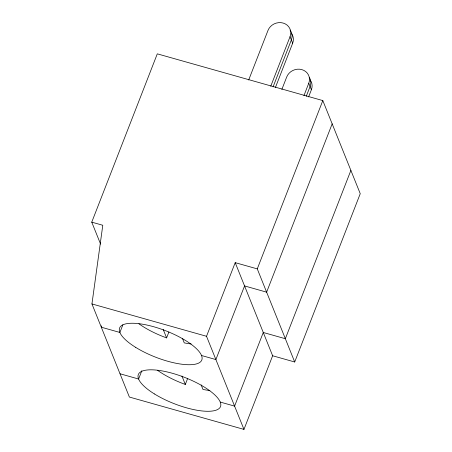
<?xml version="1.0" encoding="UTF-8"?>
<svg xmlns="http://www.w3.org/2000/svg" width="452" height="452" viewBox="0 0 452 452"><rect width="100%" height="100%" fill="white"/><g stroke="black" fill="none" stroke-linecap="round" stroke-linejoin="round"><path stroke-width="0.68" d="M272.635 355.764L243.961 429.4L129.379 397.048L91.948 303.936L102.79 225.265L91.756 222.152L157.296 53.844L322.813 100.576L360.244 193.688L294.704 361.995L272.635 355.764L235.204 262.652L257.273 268.883L294.704 361.995M101.502 325.824L101.31 327.214L119.887 332.457L122.871 324.802M248.679 80.021L267.979 30.453A11.916 10.808 -21.9 0 1 283.11 23.046A11.916 10.808 -21.9 0 1 290.048 36.68L292.67 43.2L275.398 87.547M141.832 370.725L138.606 379.019L120.023 373.77M138.917 323.807A44.098 14.136 21.3 0 0 166.602 337.898L168.901 331.983M270.748 86.247L290.048 36.68M273.076 86.897L291.359 39.94A11.916 10.808 -21.9 0 0 290.077 30.086M281.873 89.4L286.698 77.01A11.916 10.808 -21.9 0 1 301.829 69.608A11.916 10.808 -21.9 0 1 308.767 83.241L311.388 89.756L308.592 96.931M157.635 370.369A44.098 14.136 21.3 0 0 185.314 384.454L187.62 378.539M243.961 429.4L206.53 336.288L235.204 262.652M303.942 95.632L308.767 83.241M306.264 96.282L310.078 86.501A11.916 10.808 -21.9 0 0 309.247 77.292M257.273 268.883L322.813 100.576M332.169 123.854L266.629 292.161L244.56 285.93L215.886 359.566L201.541 355.515M350.882 170.41L285.342 338.717L263.273 332.486L234.599 406.122L220.26 402.071M91.948 303.936L206.53 336.288M182.433 338.35L184.252 342.882A44.098 14.136 21.3 0 0 191.145 343.949M201.151 384.912L202.971 389.438A44.098 14.136 21.3 0 0 209.864 390.505M163.217 329.485L166.602 337.898M181.936 376.041L185.314 384.454M91.756 222.152L100.598 244.136M310.106 79.902A11.916 10.808 -21.9 0 1 311.388 89.756M291.387 33.341A11.916 10.808 -21.9 0 1 292.67 43.2M154.443 393.952A44.098 14.136 21.3 0 0 220.519 406.546A44.098 14.136 21.3 0 0 163.33 371.132A44.098 14.136 21.3 0 0 154.443 393.952M135.724 347.396A44.098 14.136 21.3 0 0 201.807 359.99A44.098 14.136 21.3 0 0 144.612 324.576A44.098 14.136 21.3 0 0 135.724 347.396"/></g></svg>
